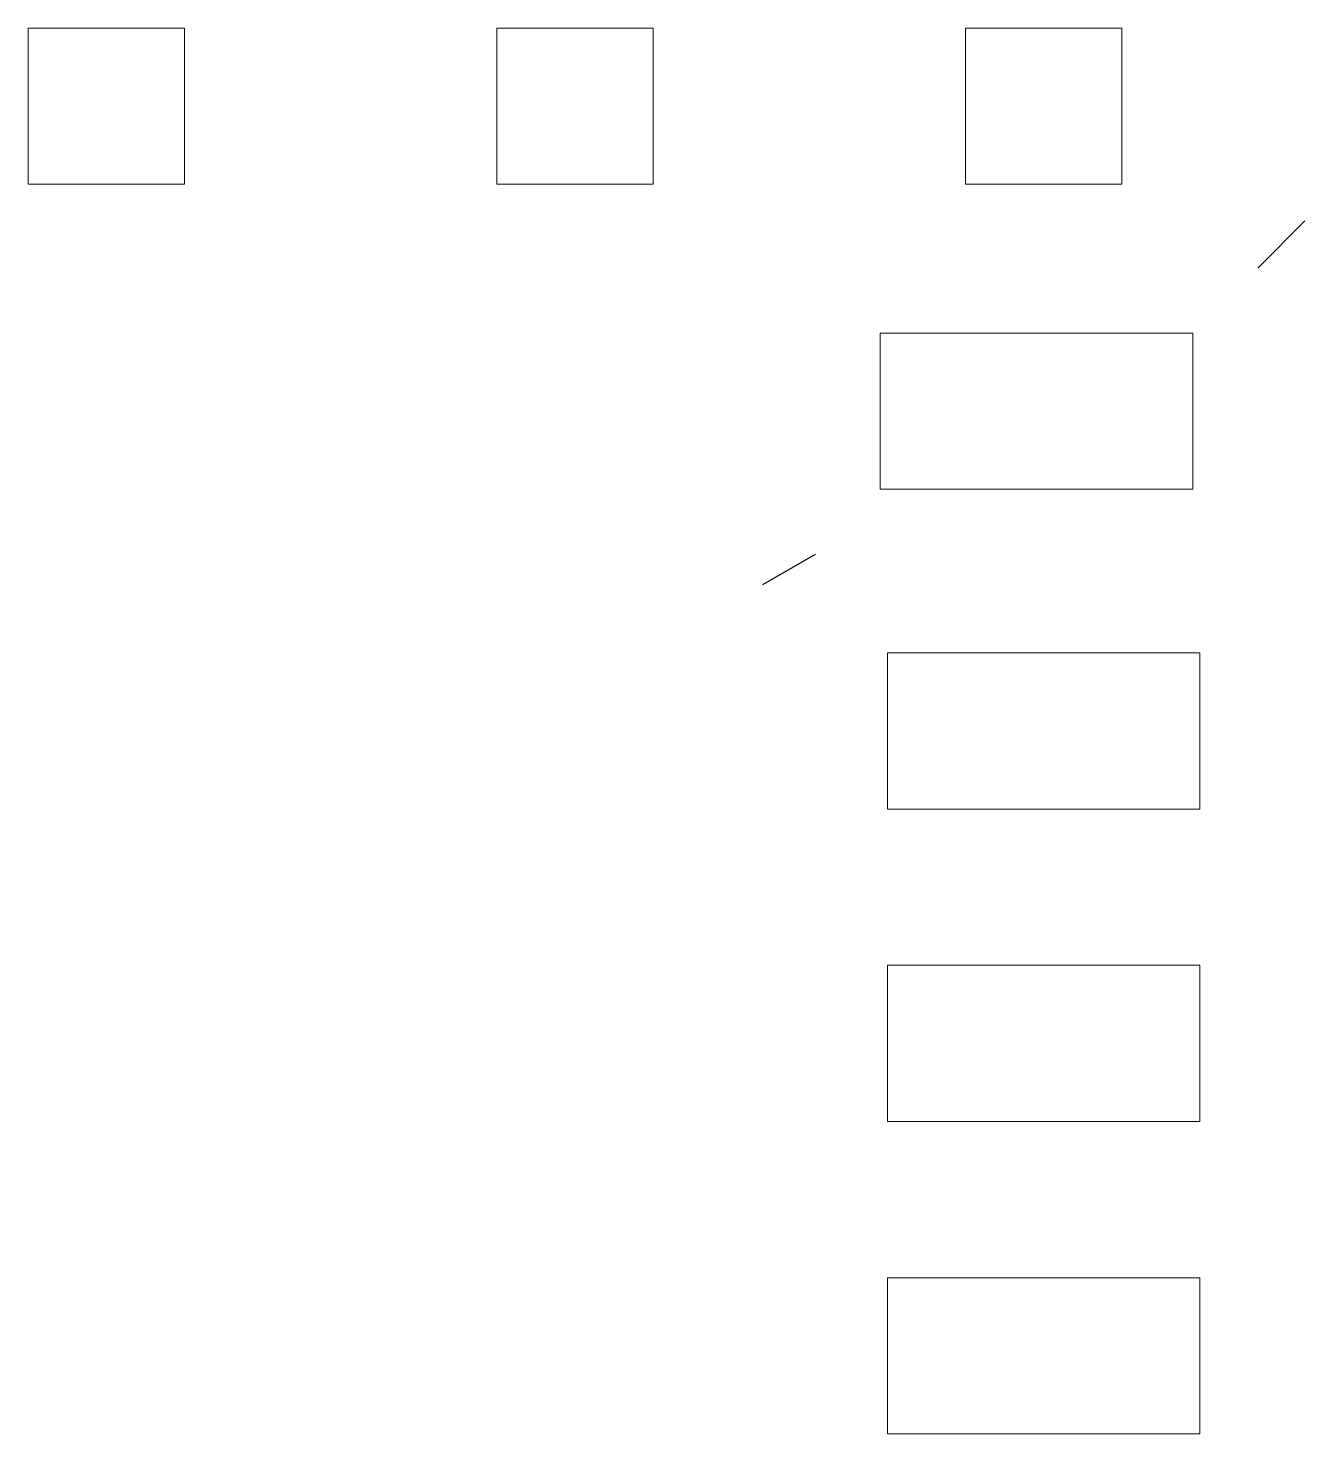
# Paper-space layout 'Layout1' of a CAD drawing. Header units: inches. Extents: x -30.2 to 18.8, y -33.8 to 20.2.
import ezdxf

# ---------------------------------------------------------------- set-up
doc = ezdxf.new("R2010")
doc.units = ezdxf.units.IN
doc.header["$MEASUREMENT"] = 0

psp = doc.layouts.get("Layout1")

# ---------------------------------------------------------------- linework, layer by layer
for p, q in [((17, 11), (18.808, 12.808)), ((0, 0), (-2.019, -1.165))]:
    psp.add_line(p, q)

# ---------------------------------------------------------------- viewports
at = {"layer": '0'}
for center, size, view_center_point, status in [((-27.224, 17.217), (6, 6), (-21.612, 77.09), 3), ((-9.224, 17.217), (6, 6), (-9.612, 77.09), 4), ((8.776, 17.217), (6, 6), (2.388, 77.09), 5), ((8.5, 5.5), (12, 6), (45.354, 112.372), 8), ((8.776, -6.783), (12, 6), (-23.801, 58.44), 6), ((8.776, -18.783), (12, 6), (0.199, 58.44), 7)]:
    psp.add_viewport(center=center, size=size, view_center_point=view_center_point, view_height=12, status=status, dxfattribs=at)
psp.add_viewport(center=(8.776, -30.783), size=(12, 6), view_center_point=(24.199, 58.44), view_height=12, dxfattribs=at)

doc.saveas('drawing.dxf')
